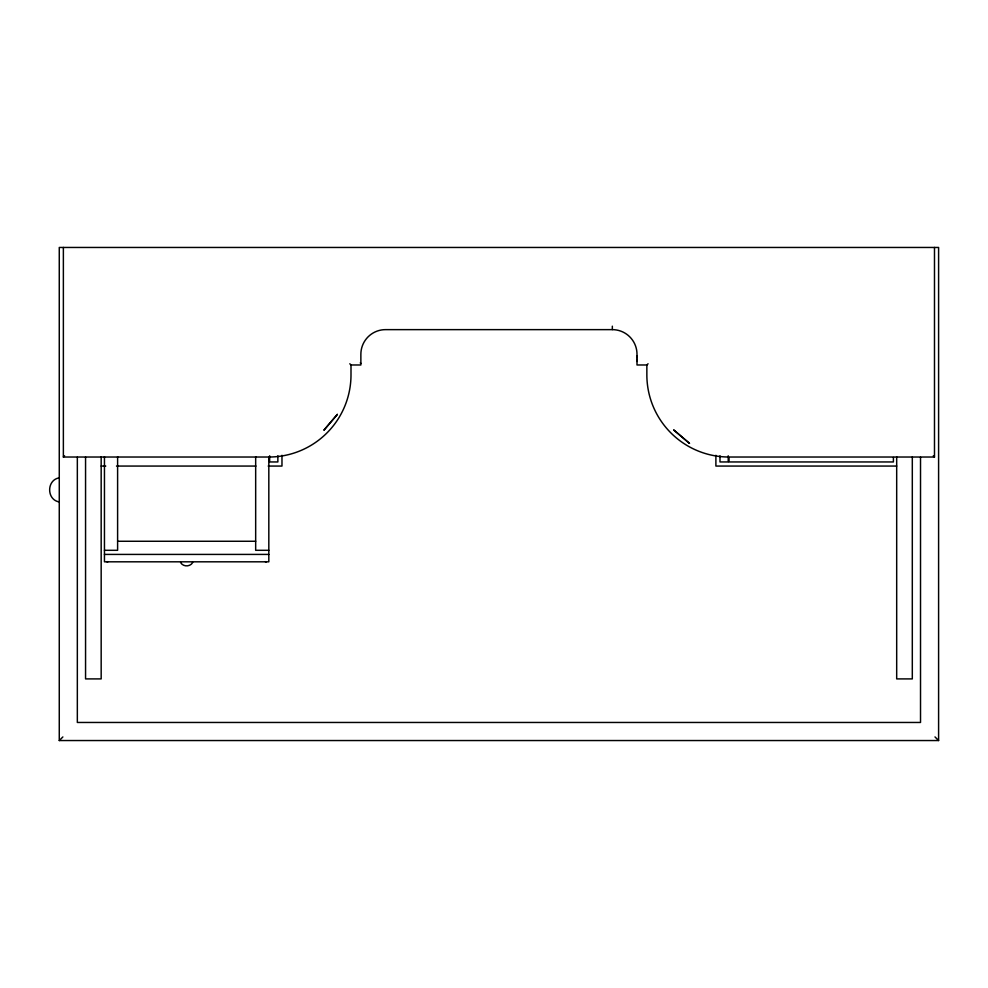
<?xml version="1.0" encoding="UTF-8"?>
<svg xmlns="http://www.w3.org/2000/svg" width="988" height="988" viewBox="0 0 988 988"><rect width="100%" height="100%" fill="white"/><g stroke="black" fill="none" stroke-linecap="round" stroke-linejoin="round"><path stroke-width="1.48" d="M637.001 361.485L637.001 359.62M192.722 562.444C190.264 567.026 183.015 567.026 180.557 562.444M63.368 247.457L63.368 457.024L64.578 455.814M59.268 740.543L938.6 740.543L938.6 247.457L59.268 247.457L59.268 740.543L62.874 736.937M349.801 363.769L350.999 364.98L360.867 364.98L360.867 354.297A24.651 24.651 0 0 1 385.518 329.634L612.338 329.634A24.651 24.651 0 0 1 637.001 354.297L637.001 364.98L646.856 364.98L648.066 363.769M58.539 477.982C46.695 480.588 46.695 499.187 58.539 501.793M108.038 561.653L106.926 561.814M63.368 457.024L268.822 457.024A82.177 82.177 0 0 0 350.999 374.835L350.999 364.98M934.487 247.457L934.487 457.024L729.033 457.024A82.177 82.177 0 0 1 646.856 374.835L646.856 364.98M101.171 466.064L105.765 466.064M116.498 466.064L255.929 466.064M268.18 466.064L281.975 466.064L281.975 455.295M896.684 466.064L715.892 466.064L715.892 455.295M117.609 541.263L255.67 541.263M104.456 550.304L117.609 550.304L117.609 456.666M268.822 550.304L255.67 550.304L255.67 456.666M104.456 554.416L268.822 554.416M266.352 561.814L265.241 561.653M360.237 362.917L360.867 363.362M933.29 455.814L934.487 457.024M934.994 736.937L938.6 740.543M637.001 356.001L637.001 357.792M920.52 457.197L920.52 722.463L77.336 722.463L77.336 457.197M912.307 457.024L912.307 678.904L896.684 678.904L896.684 456.864M893.399 457.506L893.399 461.952L729.033 461.952L729.033 457.506M728.218 455.789L728.218 461.952L719.993 461.952L719.993 455.789M612.338 326.176L612.338 329.584M277.863 455.789L277.863 461.952L269.65 461.952L269.65 455.789M268.822 456.666L268.822 561.814L104.456 561.814L104.456 456.666M101.171 456.864L101.171 678.904L85.561 678.904L85.561 457.024M337.353 414.404L324.027 430.039L337.353 414.404M689.476 443.365L673.828 430.039L689.476 443.365"/></g></svg>
